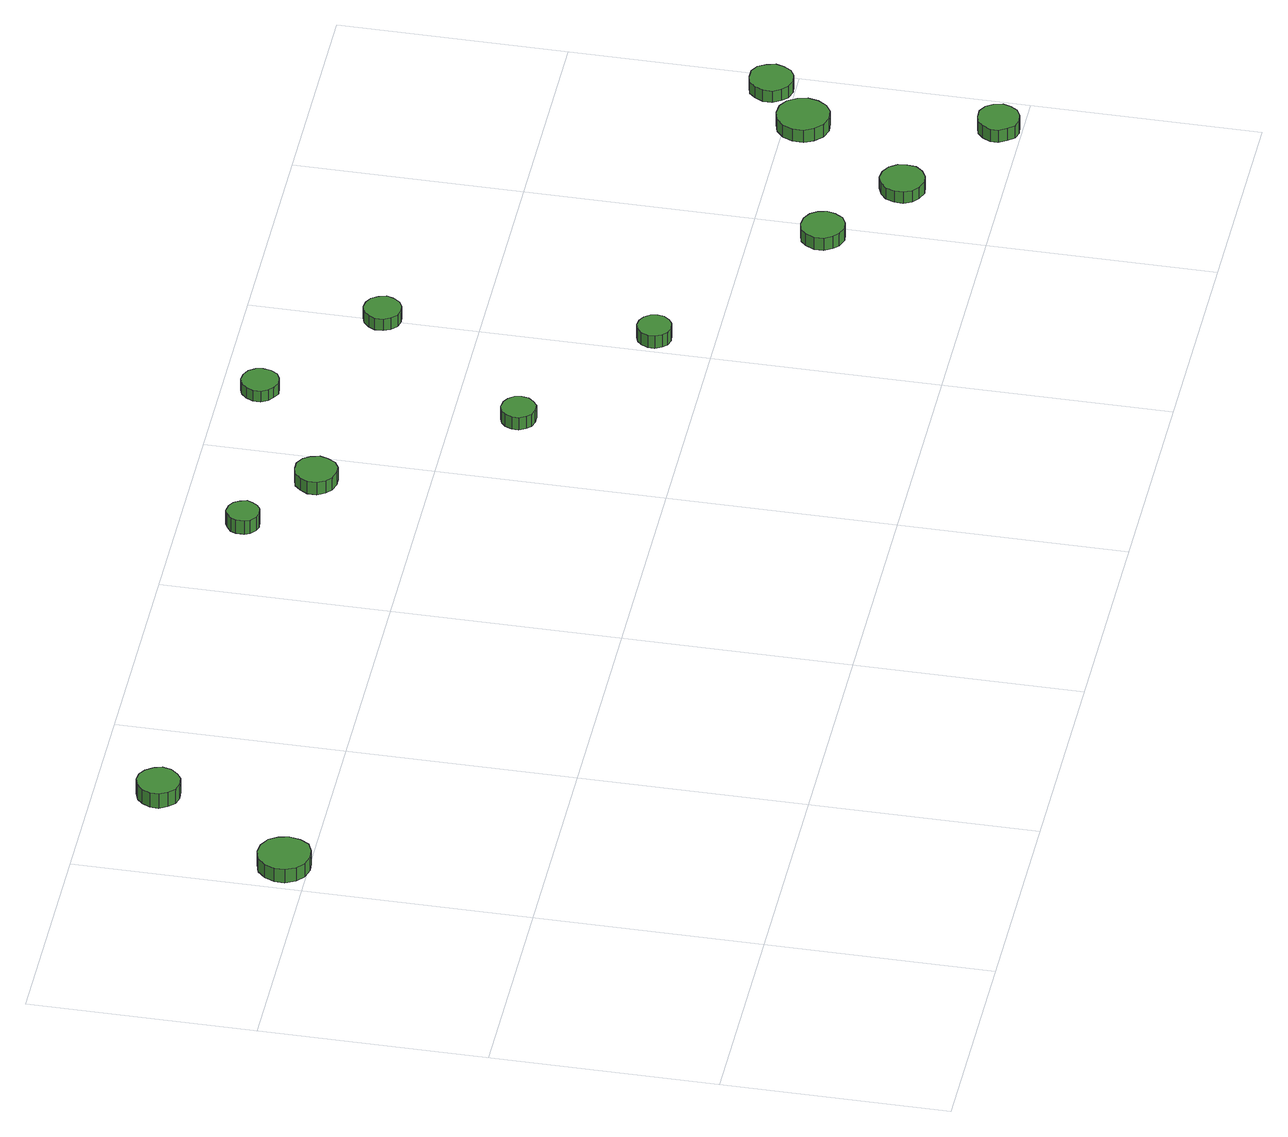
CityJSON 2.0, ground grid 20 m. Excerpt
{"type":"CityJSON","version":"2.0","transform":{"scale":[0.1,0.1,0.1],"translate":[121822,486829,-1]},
"CityObjects":{
"tree1":{"type":"SolitaryVegetationObject","attributes":{"function":"something"},"geometry":[{"type":"MultiSurface","lod":"1","boundaries":[[[0,1,2,3,4,5,6,7,8,9,10,11,12,13,14]],[[15,16,17,18,19,20,21,22,23,24,25,26,27,28,29]],[[0,29,28,1]],[[1,28,27,2]],[[2,27,26,3]],[[3,26,25,4]],[[4,25,24,5]],[[5,24,23,6]],[[6,23,22,7]],[[7,22,21,8]],[[8,21,20,9]],[[9,20,19,10]],[[10,19,18,11]],[[11,18,17,12]],[[12,17,16,13]],[[13,16,15,14]],[[14,15,29,0]]]}]},
"tree2":{"type":"SolitaryVegetationObject","attributes":{"function":"something"},"geometry":[{"type":"MultiSurface","lod":"1","boundaries":[[[30,31,32,33,34,35,36,37,38,39,40,41,42,43,44]],[[45,46,47,48,49,50,51,52,53,54,55,56,57,58,59]],[[30,59,58,31]],[[31,58,57,32]],[[32,57,56,33]],[[33,56,55,34]],[[34,55,54,35]],[[35,54,53,36]],[[36,53,52,37]],[[37,52,51,38]],[[38,51,50,39]],[[39,50,49,40]],[[40,49,48,41]],[[41,48,47,42]],[[42,47,46,43]],[[43,46,45,44]],[[44,45,59,30]]]}]},
"tree3":{"type":"SolitaryVegetationObject","attributes":{"function":"something"}},
"tree4":{"type":"SolitaryVegetationObject","attributes":{"function":"something"},"geometry":[{"type":"MultiSurface","lod":"1","boundaries":[[[60,61,62,63,64,65,66,67,68,69,70,71,72,73,74]],[[75,76,77,78,79,80,81,82,83,84,85,86,87,88,89]],[[60,89,88,61]],[[61,88,87,62]],[[62,87,86,63]],[[63,86,85,64]],[[64,85,84,65]],[[65,84,83,66]],[[66,83,82,67]],[[67,82,81,68]],[[68,81,80,69]],[[69,80,79,70]],[[70,79,78,71]],[[71,78,77,72]],[[72,77,76,73]],[[73,76,75,74]],[[74,75,89,60]]]}]},
"tree5":{"type":"SolitaryVegetationObject","attributes":{"function":"something"},"geometry":[{"type":"MultiSurface","lod":"1","boundaries":[[[90,91,92,93,94,95,96,97,98,99,100,101,102,103,104]],[[105,106,107,108,109,110,111,112,113,114,115,116,117,118,119]],[[90,119,118,91]],[[91,118,117,92]],[[92,117,116,93]],[[93,116,115,94]],[[94,115,114,95]],[[95,114,113,96]],[[96,113,112,97]],[[97,112,111,98]],[[98,111,110,99]],[[99,110,109,100]],[[100,109,108,101]],[[101,108,107,102]],[[102,107,106,103]],[[103,106,105,104]],[[104,105,119,90]]]}]},
"tree6":{"type":"SolitaryVegetationObject","attributes":{"function":"something"},"geometry":[{"type":"MultiSurface","lod":"1","boundaries":[[[120,121,122,123,124,125,126,127,128,129,130,131,132,133,134]],[[135,136,137,138,139,140,141,142,143,144,145,146,147,148,149]],[[120,149,148,121]],[[121,148,147,122]],[[122,147,146,123]],[[123,146,145,124]],[[124,145,144,125]],[[125,144,143,126]],[[126,143,142,127]],[[127,142,141,128]],[[128,141,140,129]],[[129,140,139,130]],[[130,139,138,131]],[[131,138,137,132]],[[132,137,136,133]],[[133,136,135,134]],[[134,135,149,120]]]}]},
"tree7":{"type":"SolitaryVegetationObject","attributes":{"function":"something"},"geometry":[{"type":"MultiSurface","lod":"1","boundaries":[[[150,151,152,153,154,155,156,157,158,159,160,161,162,163,164]],[[165,166,167,168,169,170,171,172,173,174,175,176,177,178,179]],[[150,179,178,151]],[[151,178,177,152]],[[152,177,176,153]],[[153,176,175,154]],[[154,175,174,155]],[[155,174,173,156]],[[156,173,172,157]],[[157,172,171,158]],[[158,171,170,159]],[[159,170,169,160]],[[160,169,168,161]],[[161,168,167,162]],[[162,167,166,163]],[[163,166,165,164]],[[164,165,179,150]]]}]},
"tree8":{"type":"SolitaryVegetationObject","attributes":{"function":"something"},"geometry":[{"type":"MultiSurface","lod":"1","boundaries":[[[180,181,182,183,184,185,186,187,188,189,190,191,192,193,194]],[[195,196,197,198,199,200,201,202,203,204,205,206,207,208,209]],[[180,209,208,181]],[[181,208,207,182]],[[182,207,206,183]],[[183,206,205,184]],[[184,205,204,185]],[[185,204,203,186]],[[186,203,202,187]],[[187,202,201,188]],[[188,201,200,189]],[[189,200,199,190]],[[190,199,198,191]],[[191,198,197,192]],[[192,197,196,193]],[[193,196,195,194]],[[194,195,209,180]]]}]},
"tree9":{"type":"SolitaryVegetationObject","attributes":{"function":"something"},"geometry":[{"type":"MultiSurface","lod":"1","boundaries":[[[210,211,212,213,214,215,216,217,218,219,220,221,222,223,224]],[[225,226,227,228,229,230,231,232,233,234,235,236,237,238,239]],[[210,239,238,211]],[[211,238,237,212]],[[212,237,236,213]],[[213,236,235,214]],[[214,235,234,215]],[[215,234,233,216]],[[216,233,232,217]],[[217,232,231,218]],[[218,231,230,219]],[[219,230,229,220]],[[220,229,228,221]],[[221,228,227,222]],[[222,227,226,223]],[[223,226,225,224]],[[224,225,239,210]]]}]},
"tree10":{"type":"SolitaryVegetationObject","attributes":{"function":"something"},"geometry":[{"type":"MultiSurface","lod":"1","boundaries":[[[240,241,242,243,244,245,246,247,248,249,250,251,252,253,254]],[[255,256,257,258,259,260,261,262,263,264,265,266,267,268,269]],[[240,269,268,241]],[[241,268,267,242]],[[242,267,266,243]],[[243,266,265,244]],[[244,265,264,245]],[[245,264,263,246]],[[246,263,262,247]],[[247,262,261,248]],[[248,261,260,249]],[[249,260,259,250]],[[250,259,258,251]],[[251,258,257,252]],[[252,257,256,253]],[[253,256,255,254]],[[254,255,269,240]]]}]},
"tree11":{"type":"SolitaryVegetationObject","attributes":{"function":"something"},"geometry":[{"type":"MultiSurface","lod":"1","boundaries":[[[270,271,272,273,274,275,276,277,278,279,280,281,282,283,284]],[[285,286,287,288,289,290,291,292,293,294,295,296,297,298,299]],[[270,299,298,271]],[[271,298,297,272]],[[272,297,296,273]],[[273,296,295,274]],[[274,295,294,275]],[[275,294,293,276]],[[276,293,292,277]],[[277,292,291,278]],[[278,291,290,279]],[[279,290,289,280]],[[280,289,288,281]],[[281,288,287,282]],[[282,287,286,283]],[[283,286,285,284]],[[284,285,299,270]]]}]},
"tree12":{"type":"SolitaryVegetationObject","attributes":{"function":"something"},"geometry":[{"type":"MultiSurface","lod":"1","boundaries":[[[300,301,302,303,304,305,306,307,308,309,310,311,312,313,314]],[[315,316,317,318,319,320,321,322,323,324,325,326,327,328,329]],[[300,329,328,301]],[[301,328,327,302]],[[302,327,326,303]],[[303,326,325,304]],[[304,325,324,305]],[[305,324,323,306]],[[306,323,322,307]],[[307,322,321,308]],[[308,321,320,309]],[[309,320,319,310]],[[310,319,318,311]],[[311,318,317,312]],[[312,317,316,313]],[[313,316,315,314]],[[314,315,329,300]]]}]},
"tree13":{"type":"SolitaryVegetationObject","attributes":{"function":"something"},"geometry":[{"type":"MultiSurface","lod":"1","boundaries":[[[330,331,332,333,334,335,336,337,338,339,340,341,342,343,344]],[[345,346,347,348,349,350,351,352,353,354,355,356,357,358,359]],[[330,359,358,331]],[[331,358,357,332]],[[332,357,356,333]],[[333,356,355,334]],[[334,355,354,335]],[[335,354,353,336]],[[336,353,352,337]],[[337,352,351,338]],[[338,351,350,339]],[[339,350,349,340]],[[340,349,348,341]],[[341,348,347,342]],[[342,347,346,343]],[[343,346,345,344]],[[344,345,359,330]]]}]},
"tree14":{"type":"SolitaryVegetationObject","attributes":{"function":"something"},"geometry":[{"type":"MultiSurface","lod":"1","boundaries":[[[360,361,362,363,364,365,366,367,368,369,370,371,372,373,374]],[[375,376,377,378,379,380,381,382,383,384,385,386,387,388,389]],[[360,389,388,361]],[[361,388,387,362]],[[362,387,386,363]],[[363,386,385,364]],[[364,385,384,365]],[[365,384,383,366]],[[366,383,382,367]],[[367,382,381,368]],[[368,381,380,369]],[[369,380,379,370]],[[370,379,378,371]],[[371,378,377,372]],[[372,377,376,373]],[[373,376,375,374]],[[374,375,389,360]]]}]}
},
"vertices":[
[54,421,20],[52,430,20],[47,438,20],[38,443,20],[29,444,20],[19,441,20],[12,434,20],[8,425,20],[8,416,20],[12,407,20],[19,401,20],[29,398,20],[38,399,20],[47,403,20],[52,411,20],[52,411,6],[47,403,6],[38,399,6],[29,398,6],[19,401,6],[12,407,6],[8,416,6],[8,425,6],[12,434,6],[19,441,6],[29,444,6],[38,443,6],[47,438,6],[52,430,6],[54,421,6],
[130,545,20],[128,552,20],[123,559,20],[117,563,20],[109,564,20],[101,561,20],[96,556,20],[92,549,20],[92,541,20],[96,534,20],[101,528,20],[109,526,20],[117,527,20],[123,531,20],[128,537,20],[128,537,5],[123,531,5],[117,527,5],[109,526,5],[101,528,5],[96,534,5],[92,541,5],[92,549,5],[96,556,5],[101,561,5],[109,564,5],[117,563,5],[123,559,5],[128,552,5],[130,545,5],
[510,545,21],[508,551,21],[505,556,21],[500,559,21],[493,560,21],[488,558,21],[483,554,21],[481,549,21],[481,542,21],[483,537,21],[488,533,21],[493,531,21],[500,532,21],[505,535,21],[508,540,21],[508,540,7],[505,535,7],[500,532,7],[493,531,7],[488,533,7],[483,537,7],[481,542,7],[481,549,7],[483,554,7],[488,558,7],[493,560,7],[500,559,7],[505,556,7],[508,551,7],[510,545,7],
[584,496,20],[582,504,20],[578,510,20],[571,514,20],[564,514,20],[556,512,20],[551,507,20],[547,500,20],[547,492,20],[551,485,20],[556,480,20],[564,478,20],[571,478,20],[578,482,20],[582,489,20],[582,489,7],[578,482,7],[571,478,7],[564,478,7],[556,480,7],[551,485,7],[547,492,7],[547,500,7],[551,507,7],[556,512,7],[564,514,7],[571,514,7],[578,510,7],[582,504,7],[584,496,7],
[700,344,19],[699,350,19],[695,355,19],[690,358,19],[683,359,19],[677,357,19],[673,353,19],[670,347,19],[670,341,19],[673,335,19],[677,331,19],[683,329,19],[690,329,19],[695,333,19],[699,338,19],[699,338,6],[695,333,6],[690,329,6],[683,329,6],[677,331,6],[673,335,6],[670,341,6],[670,347,6],[673,353,6],[677,357,6],[683,359,6],[690,358,6],[695,355,6],[699,350,6],[700,344,6],
[697,567,19],[696,573,19],[692,579,19],[686,582,19],[679,583,19],[673,581,19],[668,576,19],[665,570,19],[665,563,19],[668,557,19],[673,553,19],[679,550,19],[686,551,19],[692,554,19],[696,560,19],[696,560,8],[692,554,8],[686,551,8],[679,550,8],[673,553,8],[668,557,8],[665,563,8],[665,570,8],[668,576,8],[673,581,8],[679,583,8],[686,582,8],[692,579,8],[696,573,8],[697,567,8],
[833,252,20],[832,258,20],[828,263,20],[823,266,20],[816,267,20],[810,265,20],[806,261,20],[803,255,20],[803,249,20],[806,243,20],[810,239,20],[816,237,20],[823,238,20],[828,241,20],[832,246,20],[832,246,7],[828,241,7],[823,238,7],[816,237,7],[810,239,7],[806,243,7],[803,249,7],[803,255,7],[806,261,7],[810,265,7],[816,267,7],[823,266,7],[828,263,7],[832,258,7],[833,252,7],
[817,483,19],[815,490,19],[811,496,19],[805,499,19],[799,500,19],[792,498,19],[787,493,19],[784,487,19],[784,480,19],[787,474,19],[792,469,19],[799,467,19],[805,468,19],[811,471,19],[815,477,19],[815,477,7],[811,471,7],[805,468,7],[799,467,7],[792,469,7],[787,474,7],[784,480,7],[784,487,7],[787,493,7],[792,498,7],[799,500,7],[805,499,7],[811,496,7],[815,490,7],[817,483,7],
[1003,138,20],[1001,146,20],[997,152,20],[990,156,20],[982,157,20],[974,155,20],[969,150,20],[965,142,20],[965,134,20],[969,127,20],[974,122,20],[982,119,20],[990,120,20],[997,124,20],[1001,131,20],[1001,131,7],[997,124,7],[990,120,7],[982,119,7],[974,122,7],[969,127,7],[965,134,7],[965,142,7],[969,150,7],[974,155,7],[982,157,7],[990,156,7],[997,152,7],[1001,146,7],[1003,138,7],
[1081,84,19],[1080,92,19],[1075,99,19],[1068,103,19],[1060,104,19],[1052,101,19],[1046,96,19],[1043,88,19],[1043,80,19],[1046,73,19],[1052,68,19],[1060,65,19],[1068,66,19],[1075,70,19],[1080,76,19],[1080,76,7],[1075,70,7],[1068,66,7],[1060,65,7],[1052,68,7],[1046,73,7],[1043,80,7],[1043,88,7],[1046,96,7],[1052,101,7],[1060,104,7],[1068,103,7],[1075,99,7],[1080,92,7],[1081,84,7],
[1179,20,20],[1177,28,20],[1173,34,20],[1166,38,20],[1158,38,20],[1151,36,20],[1146,31,20],[1142,24,20],[1142,17,20],[1146,10,20],[1151,4,20],[1158,2,20],[1166,3,20],[1173,7,20],[1177,13,20],[1177,13,7],[1173,7,7],[1166,3,7],[1158,2,7],[1151,4,7],[1146,10,7],[1142,17,7],[1142,24,7],[1146,31,7],[1151,36,7],[1158,38,7],[1166,38,7],[1173,34,7],[1177,28,7],[1179,20,7],
[1156,184,20],[1154,193,20],[1149,201,20],[1141,206,20],[1131,207,20],[1122,204,20],[1115,198,20],[1111,189,20],[1111,179,20],[1115,171,20],[1122,164,20],[1131,161,20],[1141,162,20],[1149,167,20],[1154,175,20],[1154,175,7],[1149,167,7],[1141,162,7],[1131,161,7],[1122,164,7],[1115,171,7],[1111,179,7],[1111,189,7],[1115,198,7],[1122,204,7],[1131,207,7],[1141,206,7],[1149,201,7],[1154,193,7],[1156,184,7],
[1199,220,19],[1197,228,19],[1193,235,19],[1186,239,19],[1178,239,19],[1170,237,19],[1165,232,19],[1161,224,19],[1161,216,19],[1165,209,19],[1170,204,19],[1178,201,19],[1186,202,19],[1193,206,19],[1197,213,19],[1197,213,7],[1193,206,7],[1186,202,7],[1178,201,7],[1170,204,7],[1165,209,7],[1161,216,7],[1161,224,7],[1165,232,7],[1170,237,7],[1178,239,7],[1186,239,7],[1193,235,7],[1197,228,7],[1199,220,7]
]}
